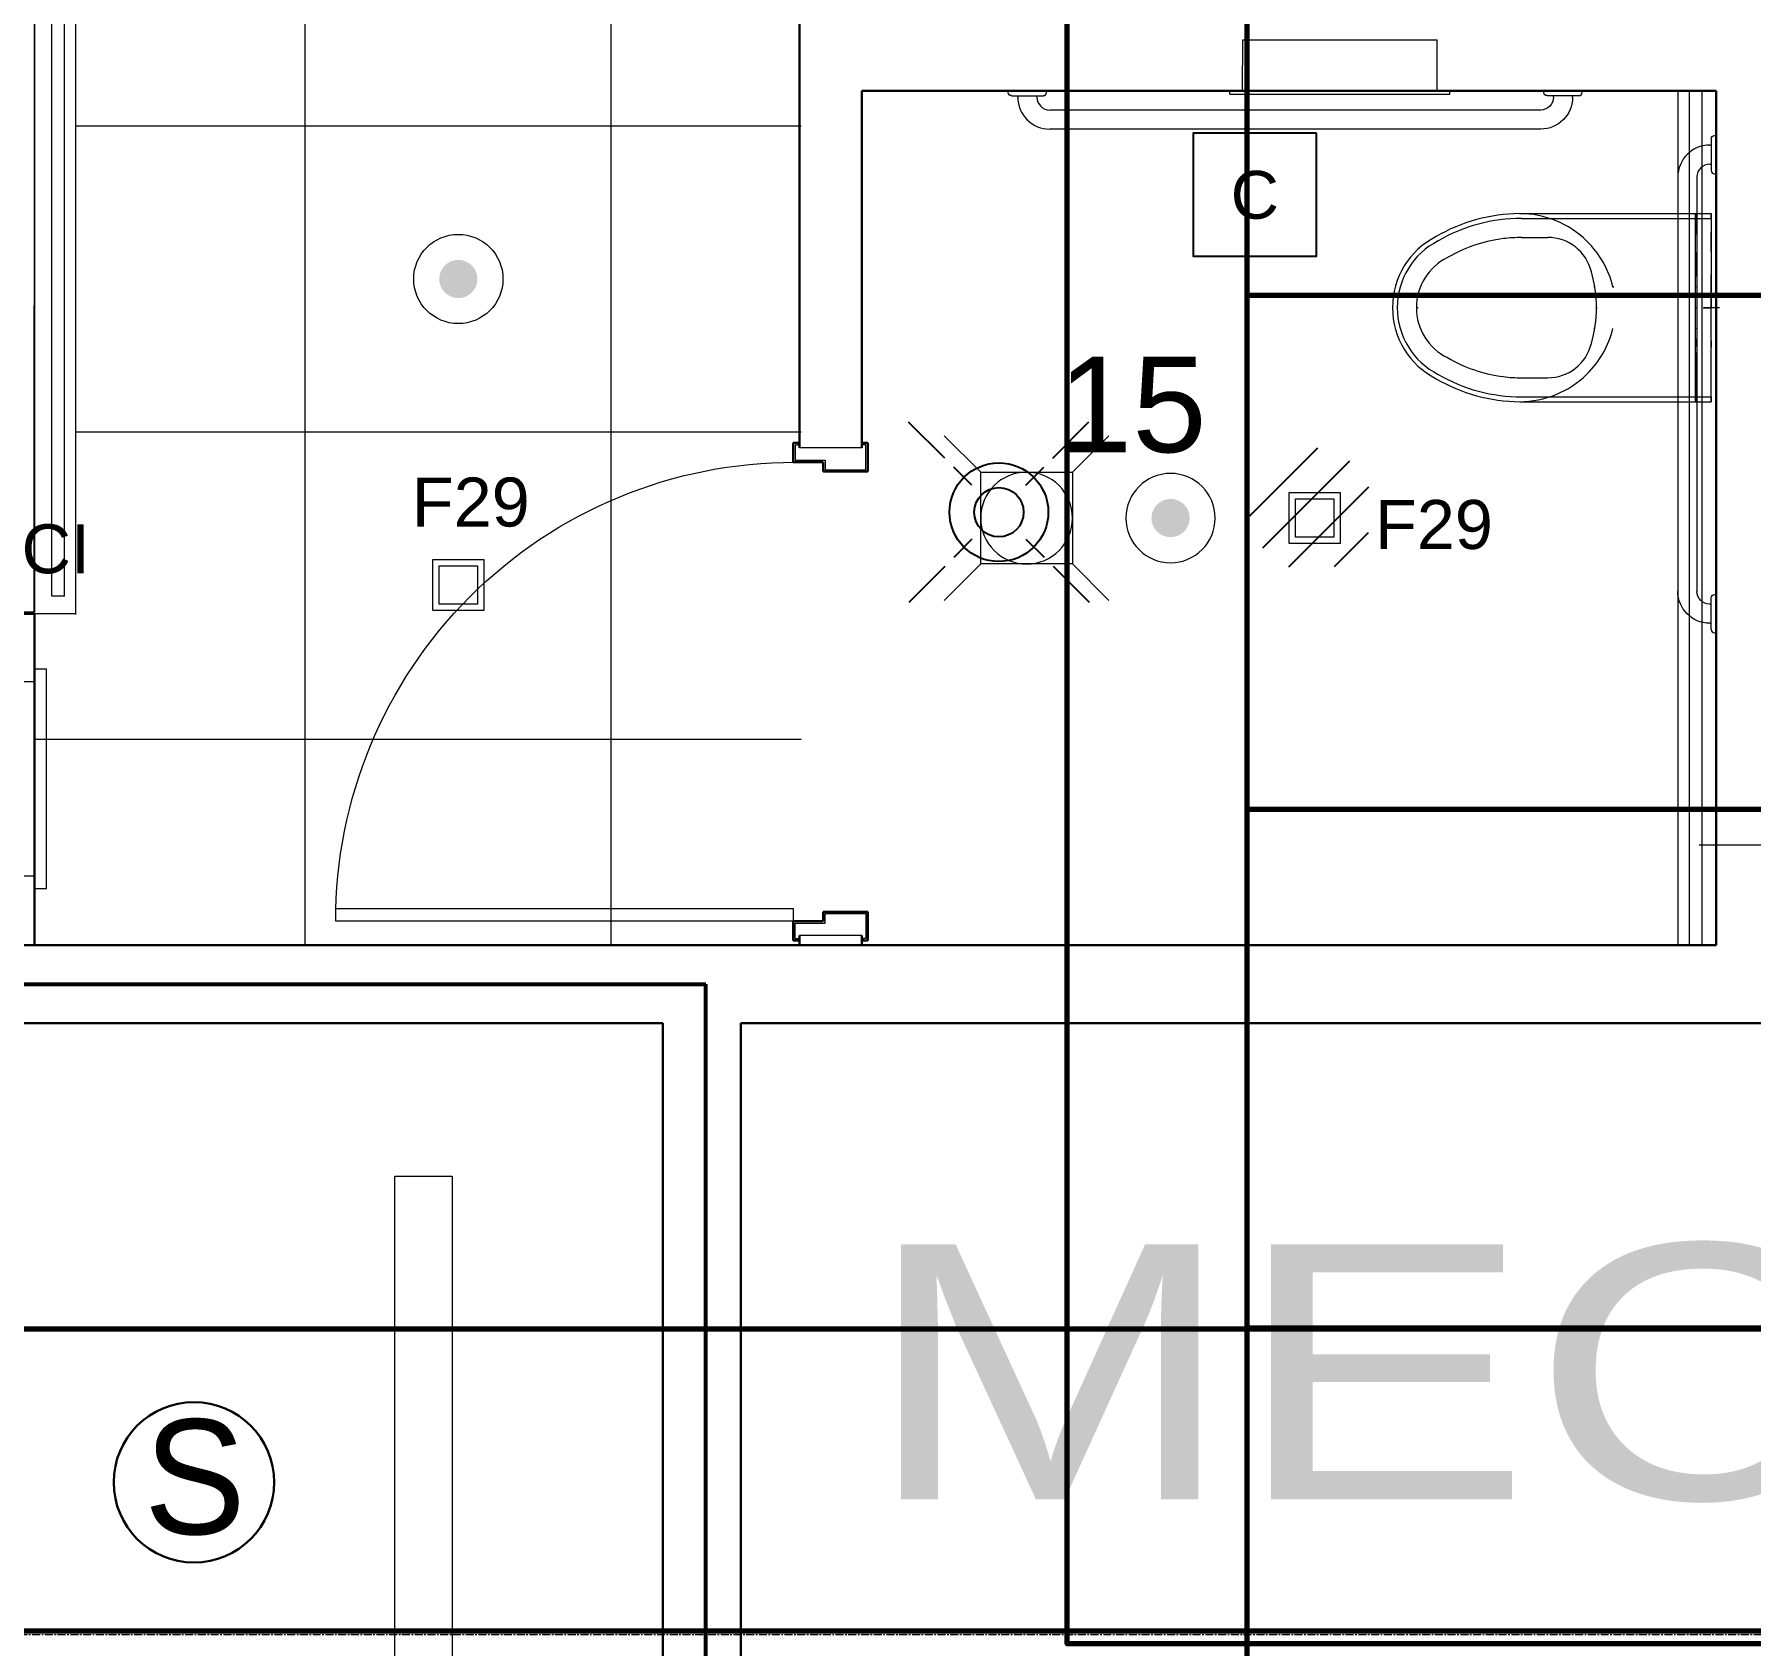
# Model space of a CAD drawing. Header units: inches. Extents: x -40190 to 0, y -3216 to 2257.
# Drawn here: x -28730.1 to -28595.5, y 666.3 to 792.7 of the extents above; entities that cross this region are included whole.
import ezdxf
from ezdxf.enums import TextEntityAlignment as Align

# ---------------------------------------------------------------- set-up
doc = ezdxf.new("R2010")
doc.units = ezdxf.units.IN
doc.header["$LTSCALE"] = 0.5
doc.header["$MEASUREMENT"] = 0
doc.linetypes.add('A113$0$CENTER', pattern=[2, 1.25, -0.25, 0.25, -0.25])
for name, color, linetype in [('0 @ 48', 7, 'Continuous'), ('0 @ 96', 7, 'Continuous'), ('A113$0$A-ANNO-IDEN', 8, 'Continuous'), ('A113$0$A-COLS-COLS13-14', 8, 'Continuous'), ('A113$0$A-DOOR', 8, 'Continuous'), ('A113$0$A-DOOR-FRAM', 8, 'Continuous'), ('A113$0$A-FLOR-PFIX', 8, 'Continuous'), ('A113$0$A-FLOR-SPCL', 8, 'Continuous'), ('A113$0$A-GRID-GRDP0-15', 8, 'Continuous'), ('A113$0$A-WALL-FIRE', 8, 'Continuous'), ('A113$0$A-WALL-FULL-INTR', 8, 'Continuous'), ('A113$0$Level 25', 8, 'Continuous'), ('A113$0$Level 30', 8, 'Continuous'), ('A613$0$A-CLNG-AVDC', 8, 'Continuous'), ('A613$0$A-CLNG-LITE', 3, 'Continuous'), ('A613$0$A-CLNG-MECH-RTRN', 8, 'Continuous'), ('A613$0$A-CLNG-MECH-SUPP', 8, 'Continuous'), ('A613$0$A-CLNG-PATT', 8, 'Continuous'), ('A613$0$A-CLNG-SPNK', 8, 'Continuous'), ('A613$0$br613 - E-Lite', 8, 'Continuous'), ('A613$0$Level 30', 8, 'Continuous'), ('E-FIRE', 234, 'Continuous'), ('E-Powr-Devc', 233, 'Continuous'), ('E-TEXT', 6, 'Continuous'), ('XREF', 7, 'Continuous')]:
    doc.layers.add(name, color=color, linetype=linetype)
doc.layers.add('E-Fire-Covr', color=240, linetype='Continuous', lineweight=70, plot=False)
doc.styles.add('A113$0$Arial', font='arial.ttf', dxfattribs={"height": 0.07683851047904193})
doc.styles.add('A613$0$style-Arial', font='arial.ttf')
doc.styles.add('M08', font='arial.ttf', dxfattribs={"height": 7.68})
doc.styles.add('MAMEP ANNO', font='arial.ttf', dxfattribs={"height": 0.1015625})

# ---------------------------------------------------------------- blocks, each defined once
blk = doc.blocks.new('*U566')
at = {"layer": 'A113$0$A-FLOR-SPCL', "linetype": 'Continuous', "lineweight": 13}
for p, q in [((-5.437007874013943, 8.141240157480297), (1.813484251968475, 8.142224409448772)), ((1.813484251968475, 9.14271653543301), (2.750492125986057, 9.141240157480297)), ((1.813484251968475, -8.10728346456699), (1.813484251968475, 9.14271653543301)), ((2.750492125986057, -8.108759842519703), (2.750492125986057, 9.141240157480297)), ((1.813484251968475, -8.10728346456699), (2.750492125986057, -8.108759842519703))]:
    blk.add_line(p, q, dxfattribs=at)
blk = doc.blocks.new('*U565')
at = {"layer": 'A113$0$A-FLOR-SPCL', "linetype": 'Continuous', "lineweight": 13}
for q in [(-3.531496062991209, 8.651574803149629), (3.718503937008791, -6.597440944881896)]:
    blk.add_line((-3.531003937008791, -6.598425196850371), q, dxfattribs=at)
blk.add_blockref('*U566', (1.905511811022734, 0.5103346456693316), dxfattribs=at)
blk = doc.blocks.new('A113$0$AFWALL_6')
at = {"layer": 'A113$0$A-FLOR-PFIX', "linetype": 'Continuous', "lineweight": 13}
for p, q in [((-15.02066929133798, 7.375), (-1.230807086612913, 7.375)), ((-14.87696850393695, 7), (0, 7)), ((-1.230807086612913, 7.375), (-1.231299212598969, 5.731299212598515)), ((-1.230807086612913, 3.523622047244089), (-1.230807086612913, 7.375)), ((-1.230807086612913, 7.375), (-0.0004921259824186563, 7.375)), ((0, 7), (-0.0004921259824186563, 7.375)), ((-0.0004921259824186563, 7.375), (-0.0004921259824186563, 5.915846456692975)), ((0, 7), (0, 0)), ((-14.87647637795089, 5.5), (-12.83021653543256, 5.5)), ((-1.230807086612913, 5.477854330708738), (-1.231299212598969, 5.731299212598515)), ((-1.231299212598969, 4.994586614173272), (-1.230807086612913, 5.477854330708738)), ((-0.0004921259824186563, 5.635826771653569), (-0.0004921259824186563, 5.915846456692975)), ((-0.0004921259824186563, 5.102854330708738), (-0.0004921259824186563, 5.635826771653569)), ((-1.231299212598969, 4.353346456692975), (-1.231299212598969, 4.994586614173272)), ((-1.231299212598969, 4.353346456692975), (-1.231299212598969, 3.06545275590554)), ((0, 4.396161417322901), (-0.0004921259824186563, 5.102854330708738)), ((0, 4.396161417322901), (0, 3.10728346456699)), ((-1.231299212598969, 2.596948818897658), (-1.230807086612913, 3.278543307086693)), ((-1.231299212598969, 3.06545275590554), (-1.231299212598969, 2.838090551181153)), ((-1.231299212598969, 2.838090551181153), (-1.231299212598969, 2.631397637795317)), ((-1.230807086612913, 3.278543307086693), (-1.230807086612913, 3.523622047244089)), ((0, 3.10728346456699), (0, 2.916338582677213)), ((0, 2.916338582677213), (0, 2.74212598425197)), ((0, 2.74212598425197), (0, 2.592027559055168)), ((-9.135334645667172, 1.624507874015762), (-9.212106299211882, 1.624507874015762)), ((-7.761811023621703, 1.624507874015762), (-7.665354330707487, 1.624507874015762)), ((-7.655019685036677, 1.624507874015762), (-7.713582677162776, 1.624507874015762)), ((-7.665354330707487, 1.624507874015762), (-7.655019685036677, 1.624507874015762)), ((-1.231299212598969, 2.631397637795317), (-1.231299212598969, 2.453248031496059)), ((-1.231299212598969, 1.624507874015762), (-1.231299212598969, 2.596948818897658)), ((-1.230807086612913, 1.748031496063049), (-1.231299212598969, 2.453248031496059)), ((-1.231299212598969, 0.9089566929134207), (-1.230807086612913, 1.748031496063049)), ((-1.231299212598969, 1.591535433070931), (-1.231299212598969, 1.624507874015762)), ((-1.230807086612913, 1.498031496063049), (-1.231299212598969, 1.591535433070931)), ((-1.231299212598969, 0.9232283464567672), (-1.230807086612913, 1.354822834645688)), ((-1.230807086612913, 1.354822834645688), (-1.230807086612913, 1.498031496063049)), ((-0.0004921259824186563, 1.846948818897658), (0, 2.592027559055168)), ((-0.0004921259824186563, 0.9606299212598515), (-0.0004921259824186563, 1.846948818897658)), ((-23.12155511810852, -0.0004921259842376458), (-23.13090551181085, 0)), ((-23.05167322834677, 0), (-23.09448818897363, -0.0004921259842376458)), ((-22.99409448818915, 0), (-23.05167322834677, 0)), ((-9.04822834645529, 0), (-8.951771653541073, 0)), ((-8.942421259842376, 0), (-9, 0)), ((-8.951771653541073, 0), (-8.942421259842376, 0)), ((-1.290846456693544, 0), (-1.231299212598969, 0)), ((-1.230807086612913, 0.4675196850394059), (-1.231299212598969, 0.9232283464567672)), ((-1.231299212598969, 0), (-1.231299212598969, 0.9089566929134207)), ((-1.231299212598969, 0), (-1.230807086612913, 0.4675196850394059)), ((-1.230807086612913, -0.4675196850392922), (-1.231299212598969, 0)), ((-1.230807086612913, -0.908956692913307), (-1.231299212598969, 0)), ((-0.6412401574780233, 0), (0, 0)), ((0.6432086614186119, 0), (-0.5738188976356469, 0)), ((0, 0), (-0.0004921259824186563, 0.9606299212598515)), ((-0.0004921259824186563, -0.9606299212598515), (0, 0)), ((0, -7), (0, 0)), ((-23.09448818897363, -0.0004921259842376458), (-23.12155511810852, -0.0004921259842376458)), ((-1.231299212598969, -1.748031496062936), (-1.230807086612913, -0.908956692913307)), ((-1.230807086612913, -0.9232283464566535), (-1.230807086612913, -0.4675196850392922)), ((-1.230807086612913, -1.354822834645574), (-1.230807086612913, -0.9232283464566535)), ((0, -1.846948818897545), (-0.0004921259824186563, -0.9606299212598515)), ((-9.135334645667172, -1.624507874015762), (-9.211614173225826, -1.624507874015762)), ((-1.231299212598969, -1.591535433070817), (-1.230807086612913, -1.498031496062936)), ((-1.231299212598969, -1.624507874015762), (-1.231299212598969, -1.591535433070817)), ((-1.231299212598969, -2.596948818897545), (-1.231299212598969, -1.624507874015762)), ((-1.230807086612913, -2.453248031496059), (-1.231299212598969, -1.748031496062936)), ((-1.230807086612913, -2.453248031496059), (-1.231299212598969, -2.631397637795203)), ((-1.230807086612913, -3.278543307086579), (-1.231299212598969, -2.596948818897545)), ((-1.231299212598969, -2.631397637795203), (-1.230807086612913, -2.83809055118104)), ((-1.230807086612913, -1.498031496062936), (-1.230807086612913, -1.354822834645574)), ((-0.0004921259824186563, -2.592027559055055), (0, -1.846948818897545)), ((-0.0004921259824186563, -2.592027559055055), (0, -2.74212598425197)), ((-1.230807086612913, -2.83809055118104), (-1.231299212598969, -3.065452755905426)), ((-1.231299212598969, -4.353838582677099), (-1.231299212598969, -3.065452755905426)), ((-1.230807086612913, -3.523622047244089), (-1.230807086612913, -3.278543307086579)), ((-1.230807086612913, -3.523622047244089), (-1.230807086612913, -7.375)), ((-0.0004921259824186563, -4.396653543307025), (0, -3.107283464566876)), ((0, -2.74212598425197), (0, -2.916338582677099)), ((0, -2.916338582677099), (0, -3.107283464566876)), ((-1.231299212598969, -4.994586614173159), (-1.231299212598969, -4.353838582677099)), ((-1.231299212598969, -5.477854330708624), (-1.231299212598969, -4.994586614173159)), ((0, -5.102854330708624), (-0.0004921259824186563, -4.396653543307025)), ((-0.0004921259824186563, -5.635826771653456), (0, -5.102854330708624)), ((-14.87647637795089, -5.499507874015762), (-12.83021653543256, -5.5)), ((-1.231299212598969, -5.731299212598401), (-1.231299212598969, -5.477854330708624)), ((-1.230807086612913, -7.375), (-1.231299212598969, -5.731299212598401)), ((-0.0004921259824186563, -5.915846456692861), (-0.0004921259824186563, -5.635826771653456)), ((-0.0004921259824186563, -7.375), (-0.0004921259824186563, -5.915846456692861)), ((-15.0211614173204, -7.375), (-1.230807086612913, -7.375)), ((-14.87696850393695, -7), (0, -7)), ((-1.230807086612913, -7.375), (-0.0004921259824186563, -7.375)), ((0, -7), (-0.0004921259824186563, -7.375))]:
    blk.add_line(p, q, dxfattribs=at)
for centre, radius, start, end in [((-14.94863096349582, -5.731203230075835), 13.10824793236917, 90.31470555555642, 120.4286166666675), ((-14.8766073301631, -5.998934101170335), 13.00076174777506, 89.99989166666757, 120.1593916666676), ((-14.87663209974926, -5.998842165889641), 13.00066981328339, 90.00000000000087, 120.1595000000008), ((-15.03941337198194, -0.1630867393613471), 7.539957105087026, 45.55390000000088, 89.85726388888976), ((-18.75183174892663, 0.001466978557687071), 6.250322025617033, 116.9801944444454, 180.0000000000008), ((-14.87663209974926, -5.998842165889641), 11.50059252713513, 97.14546666666752, 120.3825944444453), ((-14.87663209974926, -5.998842165889641), 11.50059252713511, 90.00000000000087, 97.14546666666752), ((-12.81001981555892, 2.001570026976992), 3.500180334345526, 13.56576944444532, 90.3559222222231), ((-18.75183174892663, 0.001466978557687071), 5.875302704079912, 116.8809916666676, 180.0000000000008), ((-15.03941337198194, -0.1630867393613471), 7.539957105087026, 13.72584166666755, 45.55390000000088), ((-18.75183174892663, 0.001466978557687071), 4.375225417931871, 116.3429388888898, 180.0000000000008), ((-19.00184462950347, 0.001466978550411113), 10.00051524098705, 8.651108733580766e-13, 16.3853694444453), ((-18.75183174892663, 0.001466978557687071), 6.250322025617033, 180.0000000000008, 243.0198055555565), ((-18.75183174892663, 0.001466978557687071), 5.875302704079912, 180.0000000000008, 243.1190083333342), ((-18.75183174892663, 0.001466978557687071), 4.375225417931871, 180.0000000000008, 243.6570611111121), ((-19.00184462950347, 0.001466978550411113), 10.00051524098705, 343.6146305555564, 8.651108733580766e-13), ((-15.03941337198921, 0.1660206967554814), 7.539957105087026, 314.4461000000009, 346.2741583333342), ((-14.87663210019673, 6.001776123298441), 11.50059252713513, 239.6174027777787, 262.8545305555564), ((-12.81001981540612, -1.998636069417898), 3.500180334345526, 269.6440777777786, 346.4342305555564), ((-14.87663210019673, 6.001776123298441), 13.00066981328339, 239.8405000000009, 270.0000000000009), ((-14.87660733061057, 6.001868058575383), 13.00076174777506, 239.8406111111121, 270.0001111111119), ((-15.03941337198921, 0.1660206967554814), 7.539957105087026, 270.142736111112, 314.4461000000009), ((-14.94863096392146, 5.734137187480883), 13.10824793236917, 239.5713833333342, 269.6852944444453), ((-14.87663210019673, 6.001776123298441), 11.50059252713511, 262.8545333333342, 270.0000000000009)]:
    blk.add_arc(centre, radius, start, end, dxfattribs=at)
for p in [(-1.231299212598969, 1.624507874015762), (-1.231299212598969, 0), (0, 0), (-1.231299212598969, -1.624507874015762)]:
    blk.add_point(p, dxfattribs=at)
blk = doc.blocks.new('*U575')
at = {"layer": 'A113$0$A-FLOR-SPCL', "linetype": 'Continuous', "lineweight": 13}
for p, q in [((-7.627952755905426, -0.5), (-7.625, 3.5)), ((-7.625, 3.5), (7.626968503936951, 3.5)), ((7.627952755905426, -0.5009842519684753), (7.626968503936951, 3.5)), ((-8.62696850393695, -0.5009842519684753), (8.627952755905426, -0.5009842519684753)), ((-8.62696850393695, -0.749015748031411), (-8.62696850393695, -0.5009842519684753)), ((-8.62696850393695, -0.749015748031411), (8.627952755905426, -0.749015748031411)), ((8.627952755905426, -0.749015748031411), (8.627952755905426, -0.5009842519684753))]:
    blk.add_line(p, q, dxfattribs=at)
blk = doc.blocks.new('A113$0$GBPL02_5')
at = {"layer": 'A113$0$Level 30', "linetype": 'Continuous', "lineweight": 0}
for p, q in [((-1.5, -0.125), (-1.5, 0)), ((1.499507874013943, -0.125), (1.499507874013943, 0)), ((-43.50541338582843, -0.125000000001819), (-43.50541338582843, -1.818989403545856e-12)), ((-43.25492125984238, -0.375000000001819), (-40.75492125984238, -0.375000000001819)), ((-42.75492125984238, -0.5004921259860566), (-42.75492125984238, -0.375000000001819)), ((-41.25541338582843, -0.500000000001819), (-41.25492125984238, -0.3754921259860566)), ((-40.5039370078739, -0.125000000001819), (-40.5039370078739, -1.818989403545856e-12)), ((1.25, -0.375), (-1.250492125986057, -0.375)), ((-0.7504921259860566, -0.5), (-0.7504921259860566, -0.3745078740157624)), ((0.75, -0.5), (0.7495078740139434, -0.375)), ((-1.750492125986057, -1.5), (-40.2539370078739, -1.5)), ((-1.75, -3), (-40.25344488189148, -3))]:
    blk.add_line(p, q, dxfattribs=at)
at = {"layer": 'A113$0$Level 30', "linetype": 'Continuous', "lineweight": 0, "extrusion": (0, 0, -1)}
for centre, radius, start, end in [((43.25510984758148, -0.1224117503944626), 0.2500128807471686, 269.9999999999991, 359.9999999999991), ((1.753221684619348, -0.4974310734844494), 1.000051522309675, 179.9999999999991, 269.9999999999991), ((1.753221684619348, -0.4974310734844494), 2.500128805774181, 179.9999999999991, 269.9999999999991), ((1.253195923451131, -0.1224117519656147), 0.2500128807471686, 269.9999999999991, 359.9999999999991)]:
    blk.add_arc(centre, radius, start, end, dxfattribs=at)
at = {"layer": 'A113$0$Level 30', "linetype": 'Continuous', "lineweight": 0}
for centre, radius, start, end in [((-40.25495528066676, -0.4974310720452877), 2.500128805774181, 180.0000000000009, 270.0000000000009), ((-40.25495528066676, -0.4974310720452877), 1.000051522309675, 180.0000000000009, 270.0000000000009), ((-40.75498104180588, -0.1224117504898459), 0.2500128807471686, 270.0000000000009, 8.651108733580766e-13), ((1.246932882317196, -0.1224117520572463), 0.2500128807471686, 270.0000000000009, 8.651108733580766e-13)]:
    blk.add_arc(centre, radius, start, end, dxfattribs=at)
blk.add_point((0, 0), dxfattribs=at)
blk = doc.blocks.new('A113$0$GBPL01_3')
at = {"layer": 'A113$0$A-FLOR-SPCL', "linetype": 'Continuous', "lineweight": 0}
for p, q in [((-0.125, 1.500492125984238), (-0.0004921259860566352, 1.500492125984238)), ((-0.5004921259860566, 0.7504921259842376), (-0.3754921259860566, 0.7504921259842376)), ((-0.3754921259860566, 1.250492125984238), (-0.3754921259860566, -1.25)), ((-0.5004921259860566, -0.75), (-0.375, -0.75)), ((-3, -1.75), (-3, -34.24950787401576)), ((-1.5, -1.75), (-1.500492125986057, -34.24950787401576)), ((-0.125, -1.5), (-0.0004921259860566352, -1.5)), ((-0.375, -37.24950787401576), (-0.3754921259860566, -34.74950787401576)), ((-0.125, -34.49950787401576), (0, -34.49950787401576)), ((-0.5004921259860566, -35.24950787401576), (-0.375, -35.24950787401576)), ((-0.5, -36.74950787401576), (-0.3754921259860566, -36.74950787401576)), ((-0.1254921259860566, -37.49950787401576), (0, -37.49950787401576))]:
    blk.add_line(p, q, dxfattribs=at)
at = {"layer": 'A113$0$A-FLOR-SPCL', "linetype": 'Continuous', "lineweight": 0, "extrusion": (0, 0, -1)}
for centre, radius, start, end in [((0.1256663311178272, 1.252758203609687), 0.250012880299909, 359.9999999999991, 89.99999999999908), ((0.500685650658852, -34.24882088902621), 2.500128810246764, 269.9999999999991, 359.9999999999991), ((0.500685650658852, -34.24882088902621), 1.000051524098714, 269.9999999999991, 359.9999999999991), ((0.125666329775413, -34.74884665106219), 0.250012880299909, 359.9999999999991, 89.99999999999908)]:
    blk.add_arc(centre, radius, start, end, dxfattribs=at)
at = {"layer": 'A113$0$A-FLOR-SPCL', "linetype": 'Continuous', "lineweight": 0}
for centre, radius, start, end in [((-0.5006856518739369, -1.747396368698332), 2.500128810246764, 90.00000000000087, 180.0000000000009), ((-0.5006856518739369, -1.747396368698332), 1.000051524098714, 90.00000000000087, 180.0000000000009), ((-0.1256663310305157, -1.24737060663665), 0.250012880299909, 180.0000000000009, 270.0000000000009), ((-0.1256663296808256, -37.24897546130853), 0.250012880299909, 180.0000000000009, 270.0000000000009)]:
    blk.add_arc(centre, radius, start, end, dxfattribs=at)
blk.add_point((0, 0), dxfattribs=at)
blk = doc.blocks.new('A113$0$GBPL02_7')
at = {"layer": 'A113$0$A-FLOR-SPCL', "linetype": 'Continuous', "lineweight": 0}
for p, q in [((-1.5, -0.125), (-1.5, 0)), ((1.499507874013943, -0.125), (1.499507874013943, 0)), ((-43.50541338582843, -0.125000000001819), (-43.50541338582843, -1.818989403545856e-12)), ((-43.25492125984238, -0.375000000001819), (-40.75492125984238, -0.375000000001819)), ((-42.75492125984238, -0.5004921259860566), (-42.75492125984238, -0.375000000001819)), ((-41.25541338582843, -0.500000000001819), (-41.25492125984238, -0.3754921259860566)), ((-40.5039370078739, -0.125000000001819), (-40.5039370078739, -1.818989403545856e-12)), ((1.25, -0.375), (-1.250492125986057, -0.375)), ((-0.7504921259860566, -0.5), (-0.7504921259860566, -0.3745078740157624)), ((0.75, -0.5), (0.7495078740139434, -0.375)), ((-1.750492125986057, -1.5), (-40.2539370078739, -1.5)), ((-1.75, -3), (-40.25344488189148, -3))]:
    blk.add_line(p, q, dxfattribs=at)
at = {"layer": 'A113$0$A-FLOR-SPCL', "linetype": 'Continuous', "lineweight": 0, "extrusion": (0, 0, -1)}
for centre, radius, start, end in [((43.25510984758148, -0.1224117503944626), 0.2500128807471685, 269.9999999999991, 359.9999999999991), ((1.753221684619348, -0.4974310734844494), 1.000051522309675, 179.9999999999991, 269.9999999999991), ((1.753221684619348, -0.4974310734844494), 2.500128805774181, 179.9999999999991, 269.9999999999991), ((1.253195923451131, -0.1224117519656147), 0.2500128807471685, 269.9999999999991, 359.9999999999991)]:
    blk.add_arc(centre, radius, start, end, dxfattribs=at)
at = {"layer": 'A113$0$A-FLOR-SPCL', "linetype": 'Continuous', "lineweight": 0}
for centre, radius, start, end in [((-40.25495528066676, -0.4974310720452877), 2.500128805774181, 180.0000000000009, 270.0000000000009), ((-40.25495528066676, -0.4974310720452877), 1.000051522309675, 180.0000000000009, 270.0000000000009), ((-40.75498104180588, -0.1224117504898459), 0.2500128807471685, 270.0000000000009, 8.651108733580766e-13), ((1.246932882317196, -0.1224117520572463), 0.2500128807471685, 270.0000000000009, 8.651108733580766e-13)]:
    blk.add_arc(centre, radius, start, end, dxfattribs=at)
blk.add_point((0, 0), dxfattribs=at)
blk = doc.blocks.new('A113')
at = {"layer": 'A113$0$A-COLS-COLS13-14', "lineweight": 13}
blk.add_line((-21815.83069144948, 729.0949627269355, -4909.552277958322), (-21792.87373589088, 729.0949627269327, -4909.552277958322), dxfattribs=at)
at = {"layer": 'A113$0$A-DOOR', "lineweight": 13}
for p, q in [((-21922.76069018746, 723.1011407130047, 1992.754061503529), (-21922.76069018746, 724.1001564610362, 1992.754061503529)), ((-21922.74771855081, 724.1001564610362, 1992.754061503529), (-21886.8812592859, 724.1001564610362, 1992.754061503529)), ((-21886.8812592859, 724.1001564610362, 1992.754061503529), (-21886.8812592859, 723.1011407130047, 1992.754061503529)), ((-21886.8812592859, 723.1011407130047, 1992.754061503529), (-21922.76069018746, 723.1011407130047, 1992.754061503529))]:
    blk.add_line(p, q, dxfattribs=at)
at = {"layer": 'A113$0$A-DOOR', "lineweight": 0, "extrusion": (0, 0, -1)}
blk.add_arc((21886.79063662564, 723.1336905167476, -1992.754061503529), 35.97006807048056, 359.9485387056778, 1.539643583136985, dxfattribs=at)
at = {"layer": 'A113$0$A-DOOR-FRAM', "lineweight": 30}
for p, q in [((-21886.88126128342, 760.6152075265129, 1992.754061503529), (-21886.88126128342, 759.1142232745444, 1992.754061503529)), ((-21886.88126128342, 760.6152075265129, 1992.754061503529), (-21886.50626128342, 760.6152075265129, 1992.754061503529)), ((-21881.02988333066, 760.6152075265129, 1992.754061503529), (-21881.40488333066, 760.6152075265129, 1992.754061503529)), ((-21881.02988333066, 758.3637311485602, 1992.754061503529), (-21881.02988333066, 760.6152075265129, 1992.754061503529)), ((-21886.88126128342, 759.1142232745444, 1992.754061503529), (-21884.52939120467, 759.1142232745444, 1992.754061503529)), ((-21884.52939120467, 759.1142232745444, 1992.754061503529), (-21884.52939120467, 758.3637311485602, 1992.754061503529)), ((-21884.52939120467, 758.3637311485602, 1992.754061503529), (-21881.02988333066, 758.3637311485602, 1992.754061503529)), ((-21886.8812592859, 721.6001564610362, 1992.754061503529), (-21886.8812592859, 723.1011407130047, 1992.754061503529)), ((-21886.8812592859, 723.1011407130047, 1992.754061503529), (-21884.52938920716, 723.1011407130047, 1992.754061503529)), ((-21884.52938920716, 723.1011407130047, 1992.754061503529), (-21884.52938920716, 723.8516328389888, 1992.754061503529)), ((-21884.52938920716, 723.8516328389888, 1992.754061503529), (-21881.02988133314, 723.8516328389888, 1992.754061503529)), ((-21881.02988133314, 723.8516328389888, 1992.754061503529), (-21881.02988133314, 721.6001564610362, 1992.754061503529)), ((-21886.8812592859, 721.6001564610362, 1992.754061503529), (-21886.5062592859, 721.6001564610362, 1992.754061503529)), ((-21881.02988133314, 721.6001564610362, 1992.754061503529), (-21881.40488133314, 721.6001564610362, 1992.754061503529))]:
    blk.add_line(p, q, dxfattribs=at)
at = {"layer": 'A113$0$A-DOOR-FRAM', "lineweight": 13}
for p, q in [((-21886.73116285822, 760.4651091013159, 1992.754061503529), (-21886.73116285822, 759.2643216997412, 1992.754061503529)), ((-21886.73116285822, 760.4651091013159, 1992.754061503529), (-21886.50626128342, 760.4651091013159, 1992.754061503529)), ((-21886.50626128342, 760.6152075265129, 1992.754061503529), (-21886.50626128342, 760.4651091013159, 1992.754061503529)), ((-21881.40488333066, 760.4651091013159, 1992.754061503529), (-21881.40488333066, 760.6152075265129, 1992.754061503529)), ((-21881.17998175586, 760.4651091013159, 1992.754061503529), (-21881.40488333066, 760.4651091013159, 1992.754061503529)), ((-21881.17998175586, 758.513829573757, 1992.754061503529), (-21881.17998175586, 760.4651091013159, 1992.754061503529)), ((-21886.73116285822, 759.2643216997412, 1992.754061503529), (-21884.37929277948, 759.2643216997412, 1992.754061503529)), ((-21884.37929277948, 759.2643216997412, 1992.754061503529), (-21884.37929277948, 758.513829573757, 1992.754061503529)), ((-21884.37929277948, 758.513829573757, 1992.754061503529), (-21881.17998175586, 758.513829573757, 1992.754061503529)), ((-21886.7311608607, 721.7502548862329, 1992.754061503529), (-21886.7311608607, 722.9510422878079, 1992.754061503529)), ((-21886.7311608607, 722.9510422878079, 1992.754061503529), (-21884.37929078196, 722.9510422878079, 1992.754061503529)), ((-21884.37929078196, 722.9510422878079, 1992.754061503529), (-21884.37929078196, 723.7015344137922, 1992.754061503529)), ((-21884.37929078196, 723.7015344137922, 1992.754061503529), (-21881.17997975834, 723.7015344137922, 1992.754061503529)), ((-21881.17997975834, 723.7015344137922, 1992.754061503529), (-21881.17997975834, 721.7502548862329, 1992.754061503529)), ((-21886.7311608607, 721.7502548862329, 1992.754061503529), (-21886.5062592859, 721.7502548862329, 1992.754061503529)), ((-21886.5062592859, 721.6001564610362, 1992.754061503529), (-21886.5062592859, 721.7502548862329, 1992.754061503529)), ((-21881.17997975834, 721.7502548862329, 1992.754061503529), (-21881.40488133314, 721.7502548862329, 1992.754061503529)), ((-21881.40488133314, 721.7502548862329, 1992.754061503529), (-21881.40488133314, 721.6001564610362, 1992.754061503529))]:
    blk.add_line(p, q, dxfattribs=at)
at = {"layer": 'A113$0$A-GRID-GRDP0-15', "linetype": 'A113$0$CENTER', "lineweight": 0}
blk.add_line((-23884.56308005413, 667.1574136608538), (-20368.73170798977, 667.1574136608538), dxfattribs=at)
at = {"layer": 'A113$0$A-WALL-FIRE', "lineweight": 53}
for p, q in [((-21974.37632309586, 718.1626286864166, 1992.754061503529), (-21893.73917896976, 718.1626285159301, 1992.754061503529)), ((-21893.7364431416, 640.0376287323475, 1992.754061503529), (-21893.73917252188, 718.1626285159301, 1992.754061503529))]:
    blk.add_line(p, q, dxfattribs=at)
at = {"layer": 'A113$0$A-WALL-FULL-INTR', "lineweight": 30}
for p, q in [((-21886.384430363, 793.8501564610362, 1992.754061503529), (-21886.38274803488, 760.2402075265129, 1992.754061503529)), ((-21814.51263808512, 788.2251570090594, 1992.754061503529), (-21881.5101228661, 788.225156461036, 1992.754061503529)), ((-21881.50888306282, 760.2402075265129, 1992.754061503529), (-21881.5101228661, 788.2251564610362, 1992.754061503529)), ((-21814.51263644805, 721.2251570090596, 1992.754061503529), (-21814.51263808512, 788.2251570090596, 1992.754061503529)), ((-21946.38713105831, 747.2215666969406, 1992.754061503529), (-21971.80206815662, 747.2215654050132, 1992.754061503529)), ((-21946.38713306594, 747.2215663418109, 1992.754061503529), (-21946.38706717269, 721.2251271029929, 1992.754061503529)), ((-21886.38263215323, 721.2251564460178, 1992.754061503529), (-21886.3817607949, 721.9751564610362, 1992.754061503529)), ((-21881.50763215323, 721.2251564460178, 1992.754061503529), (-21881.5067607949, 721.9751564610362, 1992.754061503529)), ((-21814.51263644805, 721.225127669538, 1992.754061503529), (-21974.37632309586, 721.2251271043858, 1992.754061503529)), ((-21946.38712983831, 721.2250903462975, 1992.754061503529), (-21971.37632309586, 721.2250890760118, 1992.754061503529)), ((-21897.11791561015, 715.1001219040522, 1992.754061503529), (-21970.63719772588, 715.1001304416076, 1992.754061503529)), ((-21897.11791561015, 715.1001219040522, 1992.754061503529), (-21897.11791151643, 643.1001219040514, 1992.754061503529)), ((-21890.99291560845, 715.1001346943293, 1992.754061503529), (-21890.99304331006, 636.975121207012, 1992.754061503529)), ((-21890.99291654844, 715.1001346943294, 1992.754061503529), (-21641.3765023497, 715.1001064616343, 1992.754061503529)), ((-21798.37637029483, 715.1001271043486, 1992.754061503529), (-21823.36832351376, 715.1001271014032, 1992.754061503529))]:
    blk.add_line(p, q, dxfattribs=at)
at = {"layer": 'A113$0$A-WALL-FULL-INTR', "lineweight": 0}
for p, q in [((-21881.50888306282, 760.2402075265129, 1992.754061503529), (-21886.38274803488, 760.2402075265129, 1992.754061503529)), ((-21881.5067607949, 721.9751564610362, 1992.754061503529), (-21886.3817607949, 721.9751564610362, 1992.754061503529))]:
    blk.add_line(p, q, dxfattribs=at)
at = {"layer": 'A113$0$Level 25', "lineweight": 13}
blk.add_line((-21886.8812592859, 724.1001564610362, 1992.754061503529), (-21886.8812592859, 723.1011407130047, 1992.754061503529), dxfattribs=at)
at = {"layer": 'A113$0$Level 25', "lineweight": 0, "extrusion": (0, 0, -1)}
blk.add_arc((21886.79063662564, 723.1336905167476, -1992.754061503529), 35.97006807048056, 359.9485387056778, 90.05146115958638, dxfattribs=at)
at = {"layer": 'A113$0$A-FLOR-PFIX', "lineweight": 13}
blk.add_blockref('A113$0$AFWALL_6', (-21814.88714404302, 771.2249963813728, 1992.754061503529), dxfattribs=at)
at = {"layer": 'A113$0$A-FLOR-SPCL', "lineweight": 13}
for name, p in [('*U575', (-21844.01226949001, 788.7254885073569, 1992.754061503529)), ('*U565', (-21950.10202725803, 733.2592719192523, 1992.754061503529))]:
    blk.add_blockref(name, p, dxfattribs=at)
at = {"layer": 'A113$0$A-FLOR-SPCL', "lineweight": 0}
for name, p in [('A113$0$GBPL02_7', (-21826.51226949001, 788.2249963813728, 1992.754061503529)), ('A113$0$GBPL01_3', (-21814.51226949001, 783.2249963813728, 1992.754061503529))]:
    blk.add_blockref(name, p, dxfattribs=at)
at = {"layer": 'A113$0$Level 30', "lineweight": 0}
blk.add_blockref('A113$0$GBPL02_5', (-21826.51226949001, 788.2249963813728, 1992.754061503529), dxfattribs=at)
at = {"layer": 'A113$0$A-ANNO-IDEN', "lineweight": 13, "style": 'A113$0$Arial', "width": 1.246875245447883}
blk.add_text("MECH 'B'", height=19.99999606299212, dxfattribs=at).set_placement((-21881.27649809456, 677.7751264831104))
blk = doc.blocks.new('*U964')
at = {"layer": 'A613$0$A-CLNG-LITE', "linetype": 'Continuous', "lineweight": 0}
h = blk.add_hatch(color=256, dxfattribs=at)
edge = h.paths.add_edge_path()
edge.add_arc((-0.0006985314357734751, -0.0003963651495269005), 1.5, 0, 360)
blk.add_circle((-0.0006985314357734751, -0.0003963651495269005), 3.5, dxfattribs=at)
blk = doc.blocks.new('*U970')
at = {"layer": 'A613$0$A-CLNG-LITE', "linetype": 'Continuous', "lineweight": 0, "extrusion": (0, 0, -1)}
h = blk.add_hatch(color=256, dxfattribs=at)
edge = h.paths.add_edge_path()
edge.add_arc((0.0009217881488439161, 0.0003753836747364403), 1.5, 0, 360)
blk.add_circle((0.0009217881488439161, 0.0003753836747364403), 3.5, dxfattribs=at)
blk = doc.blocks.new('*U971')
at = {"layer": 'A613$0$A-CLNG-LITE', "linetype": 'Continuous', "lineweight": 0}
for p, q in [((-3.599714273455902, 3.599412107172839), (-6.457830148392532, 6.457527997127954)), ((3.600285729546158, 3.599412107172839), (6.458401619504002, 6.457527997127954)), ((-3.599714273455902, -3.600587880812782), (-6.457830148392532, -6.458703770766078)), ((3.600285729546158, -3.600587880812782), (6.458401619504002, -6.458703770766078))]:
    blk.add_line(p, q, dxfattribs=at)
at = {"layer": 'A613$0$A-CLNG-LITE', "linetype": 'Continuous', "lineweight": 0, "extrusion": (0, 0, -1)}
blk.add_circle((-0.000285728139715502, -0.0005878872242419675), 3.600000000062618, dxfattribs=at)
at = {"layer": 'A613$0$A-CLNG-LITE', "linetype": 'Continuous', "lineweight": 0}
blk.add_3dface([(-3.599714273455902, 3.599412107172839), (3.600285729546158, 3.599412107172839), (3.600285729546158, -3.600587880812782), (-3.599714273455902, -3.600587880812782)], dxfattribs=at)
blk = doc.blocks.new('*U972')
at = {"layer": 'A613$0$A-CLNG-AVDC', "linetype": 'Continuous', "lineweight": 0}
for p, q in [((-3.599714273455902, 3.599412107172839), (-6.457830148392532, 6.457527997127954)), ((3.600285729546158, 3.599412107172839), (6.458401619504002, 6.457527997127954)), ((-3.599714273455902, -3.600587880812782), (-6.457830148392532, -6.458703770766078)), ((3.600285729546158, -3.600587880812782), (6.458401619504002, -6.458703770766078))]:
    blk.add_line(p, q, dxfattribs=at)
at = {"layer": 'A613$0$A-CLNG-AVDC', "linetype": 'Continuous', "lineweight": 0, "extrusion": (0, 0, -1)}
blk.add_circle((-0.000285728139715502, -0.0005878872242419675), 3.600000000062618, dxfattribs=at)
at = {"layer": 'A613$0$A-CLNG-AVDC', "linetype": 'Continuous', "lineweight": 0}
blk.add_3dface([(-3.599714273455902, 3.599412107172839), (3.600285729546158, 3.599412107172839), (3.600285729546158, -3.600587880812782), (-3.599714273455902, -3.600587880812782)], dxfattribs=at)
blk = doc.blocks.new('*U988')
at = {"layer": 'A613$0$A-CLNG-LITE', "linetype": 'Continuous', "lineweight": 0}
for points in [[(-1.999211581245618, 2.000055444688428), (2.000788418754382, 2.000055444688428), (2.000788418754382, -1.999944555311572), (-1.999211581245618, -1.999944555311572)], [(-1.499211581245618, 1.500055444688428), (1.500788418754382, 1.500055444688428), (1.500788418754382, -1.499944555311572), (-1.499211581245618, -1.499944555311572)]]:
    blk.add_3dface(points, dxfattribs=at)
blk = doc.blocks.new('*U990')
at = {"layer": 'A613$0$A-CLNG-MECH-SUPP', "linetype": 'Continuous', "lineweight": 0}
for p, q in [((-1.62933774427438, -53.9689429999853), (-1.625099296834378, 54.03105692565782)), ((1.624900703165622, 54.03105692565782), (-1.625099296834378, 54.03105692565782)), ((1.62066225572562, -54.03145976194003), (1.624900703165622, 54.03105692565782)), ((-0.2543377442743804, -52.59394299998348), (-0.250099296834378, 52.656056925656)), ((0.749900703165622, 52.656056925656), (-0.250099296834378, 52.656056925656)), ((0.7456622557256196, -52.59394299998348), (0.749900703165622, 52.656056925656)), ((0.7456622557256196, -52.59394299998348), (-0.2543377442743804, -52.59394299998348)), ((1.62066225572562, -53.9689429999853), (-1.62933774427438, -53.9689429999853))]:
    blk.add_line(p, q, dxfattribs=at)
blk = doc.blocks.new('*U1002')
at = {"layer": 'A613$0$Level 30', "linetype": 'Continuous', "lineweight": 30}
blk.add_circle((0.006448858453950379, -0.4370403149509912), 6.288897828881762, dxfattribs=at)
at = {"layer": 'A613$0$Level 30', "linetype": 'Continuous', "lineweight": 30, "style": 'A613$0$style-Arial', "width": 0.95}
blk.add_text('S', height=9, dxfattribs=at).set_placement((-3.905511811022734, -4.501968503936951))
blk = doc.blocks.new('A613')
at = {"layer": 'A613$0$A-CLNG-SPNK', "lineweight": 0, "extrusion": (0, 0, -1)}
h = blk.add_hatch(color=256, dxfattribs=at)
edge = h.paths.add_edge_path()
edge.add_arc((21857.29096733846, 754.7251564610381), 1.5, 0, 360)
at = {"layer": 'A613$0$A-CLNG-MECH-RTRN', "lineweight": 13}
blk.add_line((-21817.51262139485, 788.2251585763951, 2679.431303900345), (-21817.51266499486, 721.2251585763951, 2679.431303900345), dxfattribs=at)
at = {"layer": 'A613$0$A-CLNG-MECH-RTRN', "lineweight": 0}
for p, q in [((-21816.63074502725, 788.2251483538646, 2679.431303900345), (-21816.63078862726, 721.2251483538646, 2679.431303900345)), ((-21815.63803095768, 788.2251483538646, 2679.431303900345), (-21815.63807455769, 721.2251483538646, 2679.431303900345))]:
    blk.add_line(p, q, dxfattribs=at)
at = {"layer": 'A613$0$A-CLNG-PATT', "lineweight": 0}
for p, q in [((-21925.14862293407, 721.2251272784163, 2679.431303900345), (-21925.14862293407, 996.0042516954835, 2679.431303900345)), ((-21901.14862293407, 721.2251273632613, 2679.431303900345), (-21901.14862293407, 996.0042480348691, 2679.431303900345)), ((-21943.13986666056, 785.4752579070007, 2679.431303900345), (-21886.26817843313, 785.4752579070007, 2679.431303900345)), ((-21943.14080799287, 761.4752579070007, 2679.431303900345), (-21886.26694516684, 761.4752579070007, 2679.431303900345)), ((-21946.3871081574, 737.3945590464261, 2679.431303900345), (-21886.26574385895, 737.3945590464261, 2679.431303900345))]:
    blk.add_line(p, q, dxfattribs=at)
at = {"layer": 'A613$0$A-CLNG-PATT', "lineweight": 0, "elevation": 2679.431303900345, "flags": 128}
blk.add_lwpolyline([(-21946.38768349916, 855.2182317547291), (-21946.38781823917, 747.34656723015), (-21968.05240281771, 747.3465616925765), (-21968.05240281771, 855.2182317547291)], dxfattribs=at)
at = {"layer": 'A613$0$A-CLNG-SPNK', "lineweight": 0, "extrusion": (0, 0, -1)}
blk.add_circle((21857.29096733846, 754.7251564610381, -2679.431303900345), 3.5, dxfattribs=at)
at = {"layer": 'A613$0$br613 - E-Lite', "lineweight": 13}
blk.add_3dface([(-21913.62755462116, 703.1001261728295, 2679.431303900345), (-21913.62755462116, 655.1001261728295, 2679.431303900345), (-21918.12755462116, 655.1001261728295, 2679.431303900345), (-21918.12755462116, 703.1001261728295, 2679.431303900345)], dxfattribs=at)
at = {"layer": 'A613$0$A-CLNG-AVDC', "lineweight": 0}
blk.add_blockref('*U972', (-21868.58283848485, 754.7257443482623, 2679.431303900345), dxfattribs=at)
at = {"layer": 'A613$0$A-CLNG-LITE', "lineweight": 0}
for name, p in [('*U964', (-21913.14212661063, 773.4748498415256, 2679.431303900345)), ('*U971', (-21868.58283848485, 754.7257443482623, 2679.431303900345)), ('*U970', (-21857.29004555031, 754.7247810773633, 2679.431303900345)), ('*U988', (-21846.00017033897, 754.7251010163495, 2679.431303900345)), ('*U988', (-21913.14361356081, 749.4743980316839, 2679.431303900345))]:
    blk.add_blockref(name, p, dxfattribs=at)
at = {"layer": 'A613$0$A-CLNG-MECH-SUPP', "lineweight": 0}
blk.add_blockref('*U990', (-21944.76203176147, 801.1905097712829, 2679.431303900345), dxfattribs=at)
at = {"layer": 'A613$0$Level 30', "lineweight": 30}
blk.add_blockref('*U1002', (-21933.88400347961, 679.5371664877805, 2679.431303900345), dxfattribs=at)
blk = doc.blocks.new('FA-StrobeSymbol-Anno')
at = {"color": 0, "linetype": 'ByBlock'}
for p, q in [((-0.04423561131389278, 0.04415269744518753), (-0.0737260188564875, 0.07358782907531065)), ((0.04415269744518753, 0.04423561131389137), (0.07358782907531206, 0.07372601885648748)), ((-0.04415269744518753, -0.04423561131389135), (-0.0735878290753135, -0.07372601885648748)), ((0.04423561131389135, -0.04415269744518752), (0.07372601885648464, -0.07358782907531065))]:
    blk.add_line(p, q, dxfattribs=at)
blk.add_circle((0, 0), 0.04032597464674632, dxfattribs=at)
blk = doc.blocks.new('*U1236')
at = {"layer": '0 @ 48', "color": 0, "linetype": 'ByBlock', "xscale": 48, "yscale": 48, "zscale": 48}
blk.add_blockref('FA-StrobeSymbol-Anno', (0, 0), dxfattribs=at)
at = {"layer": '0 @ 96', "color": 0, "linetype": 'ByBlock', "xscale": 96, "yscale": 96, "zscale": 96}
blk.add_blockref('FA-StrobeSymbol-Anno', (0, 0), dxfattribs=at)
blk = doc.blocks.new('*U285')
at = {"layer": 'E-Fire-Covr'}
blk.add_lwpolyline([(7.321967916774256, 120), (120, 120), (120, -120), (-120, -120), (-120, 120), (-6.601122124153449, 120)], dxfattribs=at)
blk.add_blockref('*U1236', (0, 0))
at = {"color": 6, "style": 'MAMEP ANNO'}
blk.add_text('15', height=7.5, dxfattribs=at).set_placement((4.634415582870133, 4.706971752042547))
blk = doc.blocks.new('*U288')
at = {"layer": 'E-Fire-Covr'}
blk.add_lwpolyline([(7.241391349800466, 183.9999999999999), (180.0000000000001, 183.9999999999999), (180.0000000000001, -176.0000000000001), (-179.9999999999999, -176.0000000000001), (-179.9999999999999, 183.9999999999999), (-7.303288049926664, 183.9999999999999)], dxfattribs=at)
blk = doc.blocks.new('*U289')
at = {"layer": 'E-Fire-Covr'}
blk.add_lwpolyline([(7.241391349800466, 183.9999999999999), (180.0000000000001, 183.9999999999999), (180.0000000000001, -176.0000000000001), (-179.9999999999999, -176.0000000000001), (-179.9999999999999, 183.9999999999999), (-7.303288049926664, 183.9999999999999)], dxfattribs=at)
blk = doc.blocks.new('Call For Aid')
at = {"color": 0, "linetype": 'ByBlock'}
blk.add_lwpolyline([(-23582.73493653145, 708.3756792353929), (-23592.38952880153, 708.3756792353929), (-23592.38952880153, 698.7210869653168), (-23582.73493653145, 698.7210869653168)], close=True, dxfattribs=at)
at = {"color": 6, "style": 'MAMEP ANNO'}
blk.add_text('C', height=3.75, dxfattribs=at).set_placement((-23587.56223266649, 703.548383100355), align=Align.MIDDLE)

msp = doc.modelspace()

# ---------------------------------------------------------------- hatches: boundary and pattern name
h = msp.add_hatch()
h.set_pattern_fill('ANSI31', color=1, scale=20)
h.set_pattern_definition([(45, (61.6964364363921, -144.580375066933), (-1.767766952966369, 1.767766952966369), [])])
edge = h.paths.add_edge_path()
edge.add_arc((-28629.97026266235, 755.417717864413), 4.84867727200492, 0, 360)

# ---------------------------------------------------------------- block references
at = {"layer": 'E-FIRE'}
for name, p in [('*U289', (-28697.16387358019, 843.4198097869576)), ('*U288', (-28469.10228668945, 842.4210832925874)), ('*U285', (-28514.98759609752, 892.1869407063009)), ('*U285', (-28514.98759609752, 851.8728927696629)), ('*U285', (-28654.46181329575, 811.1156541584824)), ('*U285', (-28514.98759609752, 811.187471143041)), ('*U285', (-28654.46181329575, 755.1834908607889)), ('*U285', (-28514.98759609752, 755.2890235054056))]:
    msp.add_blockref(name, p, dxfattribs=at)
at = {"layer": 'E-Powr-Devc'}
msp.add_blockref('Call For Aid', (-5046.832249574742, 76.53138393663903), dxfattribs=at)
at = {"layer": 'XREF'}
for name in ['A113', 'A613']:
    msp.add_blockref(name, (-6783.709277151709, 0), dxfattribs=at)

# ---------------------------------------------------------------- texts
at = {"layer": 'E-TEXT', "style": 'M08'}
for s, p in [('F29', (-28700.49400165695, 754.0613030601962, -1.039677376139947e-05)), ('F29', (-28624.96783620431, 752.3012928801181, -1.039677376139947e-05)), ('GFCI', (-28738.55123087284, 750.3945685438885))]:
    msp.add_text(s, height=3.84, dxfattribs=at).set_placement(p)

doc.saveas('drawing.dxf')
